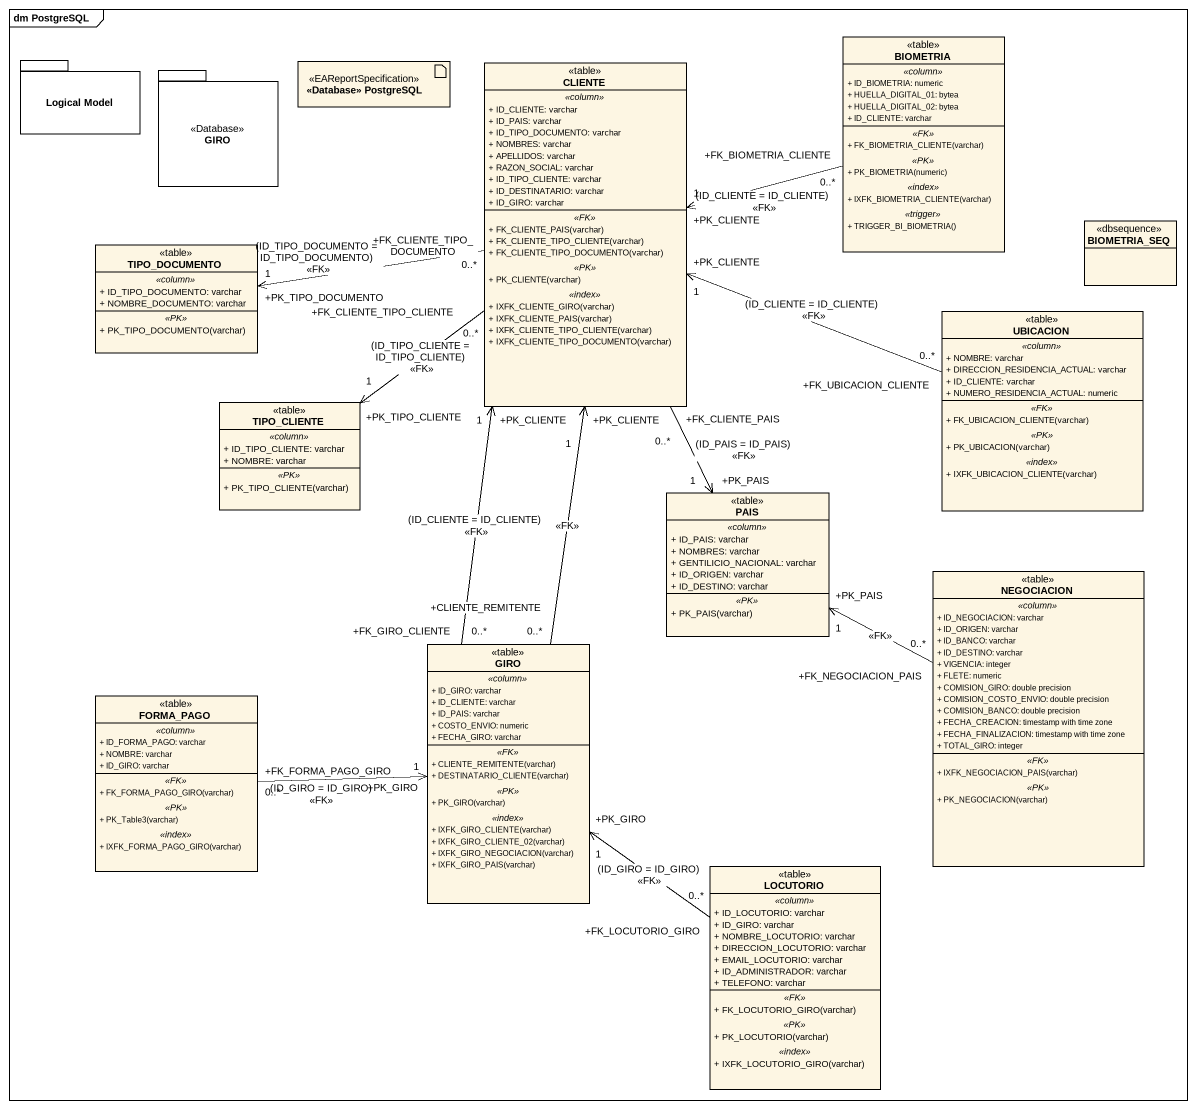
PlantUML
@startuml
mainframe dm PostgreSQL
allowmixing
hide circle
hide empty members
skinparam classAttributeIconSize 0
class BIOMETRIA <<table>> {
  .. <<column>> ..
  + ID_BIOMETRIA: numeric
  + HUELLA_DIGITAL_01: bytea
  + HUELLA_DIGITAL_02: bytea
  + ID_CLIENTE: varchar
  .. <<FK>> ..
  + FK_BIOMETRIA_CLIENTE(varchar)
  .. <<PK>> ..
  + PK_BIOMETRIA(numeric)
  .. <<index>> ..
  + IXFK_BIOMETRIA_CLIENTE(varchar)
  .. <<trigger>> ..
  + TRIGGER_BI_BIOMETRIA()
}
package "Logical Model" as Logical_Model {
}
package GIRO <<Database>> {
}
artifact "<<Database>> PostgreSQL" as Database_PostgreSQL <<EAReportSpecification>>
class CLIENTE <<table>> {
  .. <<column>> ..
  + ID_CLIENTE: varchar
  + ID_PAIS: varchar
  + ID_TIPO_DOCUMENTO: varchar
  + NOMBRES: varchar
  + APELLIDOS: varchar
  + RAZON_SOCIAL: varchar
  + ID_TIPO_CLIENTE: varchar
  + ID_DESTINATARIO: varchar
  + ID_GIRO: varchar
  .. <<FK>> ..
  + FK_CLIENTE_PAIS(varchar)
  + FK_CLIENTE_TIPO_CLIENTE(varchar)
  + FK_CLIENTE_TIPO_DOCUMENTO(varchar)
  .. <<PK>> ..
  + PK_CLIENTE(varchar)
  .. <<index>> ..
  + IXFK_CLIENTE_GIRO(varchar)
  + IXFK_CLIENTE_PAIS(varchar)
  + IXFK_CLIENTE_TIPO_CLIENTE(varchar)
  + IXFK_CLIENTE_TIPO_DOCUMENTO(varchar)
}
class BIOMETRIA_SEQ <<dbsequence>>
class TIPO_DOCUMENTO <<table>> {
  .. <<column>> ..
  + ID_TIPO_DOCUMENTO: varchar
  + NOMBRE_DOCUMENTO: varchar
  .. <<PK>> ..
  + PK_TIPO_DOCUMENTO(varchar)
}
class UBICACION <<table>> {
  .. <<column>> ..
  + NOMBRE: varchar
  + DIRECCION_RESIDENCIA_ACTUAL: varchar
  + ID_CLIENTE: varchar
  + NUMERO_RESIDENCIA_ACTUAL: numeric
  .. <<FK>> ..
  + FK_UBICACION_CLIENTE(varchar)
  .. <<PK>> ..
  + PK_UBICACION(varchar)
  .. <<index>> ..
  + IXFK_UBICACION_CLIENTE(varchar)
}
class TIPO_CLIENTE <<table>> {
  .. <<column>> ..
  + ID_TIPO_CLIENTE: varchar
  + NOMBRE: varchar
  .. <<PK>> ..
  + PK_TIPO_CLIENTE(varchar)
}
class PAIS <<table>> {
  .. <<column>> ..
  + ID_PAIS: varchar
  + NOMBRES: varchar
  + GENTILICIO_NACIONAL: varchar
  + ID_ORIGEN: varchar
  + ID_DESTINO: varchar
  .. <<PK>> ..
  + PK_PAIS(varchar)
}
class NEGOCIACION <<table>> {
  .. <<column>> ..
  + ID_NEGOCIACION: varchar
  + ID_ORIGEN: varchar
  + ID_BANCO: varchar
  + ID_DESTINO: varchar
  + VIGENCIA: integer
  + FLETE: numeric
  + COMISION_GIRO: double precision
  + COMISION_COSTO_ENVIO: double precision
  + COMISION_BANCO: double precision
  + FECHA_CREACION: timestamp with time zone
  + FECHA_FINALIZACION: timestamp with time zone
  + TOTAL_GIRO: integer
  .. <<FK>> ..
  + IXFK_NEGOCIACION_PAIS(varchar)
  .. <<PK>> ..
  + PK_NEGOCIACION(varchar)
}
class "GIRO" as GIRO_2 <<table>> {
  .. <<column>> ..
  + ID_GIRO: varchar
  + ID_CLIENTE: varchar
  + ID_PAIS: varchar
  + COSTO_ENVIO: numeric
  + FECHA_GIRO: varchar
  .. <<FK>> ..
  + CLIENTE_REMITENTE(varchar)
  + DESTINATARIO_CLIENTE(varchar)
  .. <<PK>> ..
  + PK_GIRO(varchar)
  .. <<index>> ..
  + IXFK_GIRO_CLIENTE(varchar)
  + IXFK_GIRO_CLIENTE_02(varchar)
  + IXFK_GIRO_NEGOCIACION(varchar)
  + IXFK_GIRO_PAIS(varchar)
}
class FORMA_PAGO <<table>> {
  .. <<column>> ..
  + ID_FORMA_PAGO: varchar
  + NOMBRE: varchar
  + ID_GIRO: varchar
  .. <<FK>> ..
  + FK_FORMA_PAGO_GIRO(varchar)
  .. <<PK>> ..
  + PK_Table3(varchar)
  .. <<index>> ..
  + IXFK_FORMA_PAGO_GIRO(varchar)
}
class LOCUTORIO <<table>> {
  .. <<column>> ..
  + ID_LOCUTORIO: varchar
  + ID_GIRO: varchar
  + NOMBRE_LOCUTORIO: varchar
  + DIRECCION_LOCUTORIO: varchar
  + EMAIL_LOCUTORIO: varchar
  + ID_ADMINISTRADOR: varchar
  + TELEFONO: varchar
  .. <<FK>> ..
  + FK_LOCUTORIO_GIRO(varchar)
  .. <<PK>> ..
  + PK_LOCUTORIO(varchar)
  .. <<index>> ..
  + IXFK_LOCUTORIO_GIRO(varchar)
}
BIOMETRIA "+FK_BIOMETRIA_CLIENTE\n0..*" -left-> "+PK_CLIENTE\n1" CLIENTE : (ID_CLIENTE = ID_CLIENTE)\n<<FK>>
CLIENTE "+FK_CLIENTE_TIPO_DOCUMENTO\n0..*" -left-> "+PK_TIPO_DOCUMENTO\n1" TIPO_DOCUMENTO : (ID_TIPO_DOCUMENTO = ID_TIPO_DOCUMENTO)\n<<FK>>
CLIENTE "+FK_CLIENTE_TIPO_CLIENTE\n0..*" --> "+PK_TIPO_CLIENTE\n1" TIPO_CLIENTE : (ID_TIPO_CLIENTE = ID_TIPO_CLIENTE)\n<<FK>>
CLIENTE "+FK_CLIENTE_PAIS\n0..*" --> "+PK_PAIS\n1" PAIS : (ID_PAIS = ID_PAIS)\n<<FK>>
UBICACION "+FK_UBICACION_CLIENTE\n0..*" -left-> "+PK_CLIENTE\n1" CLIENTE : (ID_CLIENTE = ID_CLIENTE)\n<<FK>>
NEGOCIACION "+FK_NEGOCIACION_PAIS\n0..*" -left-> "+PK_PAIS\n1" PAIS : <<FK>>
GIRO_2 "+FK_GIRO_CLIENTE\n0..*" -up-> "+PK_CLIENTE\n1" CLIENTE : (ID_CLIENTE = ID_CLIENTE)\n<<FK>>
GIRO_2 "+CLIENTE_REMITENTE\n0..*" -up-> "+PK_CLIENTE\n1" CLIENTE : <<FK>>
FORMA_PAGO "+FK_FORMA_PAGO_GIRO\n0..*" -right-> "+PK_GIRO\n1" GIRO_2 : (ID_GIRO = ID_GIRO)\n<<FK>>
LOCUTORIO "+FK_LOCUTORIO_GIRO\n0..*" -up-> "+PK_GIRO\n1" GIRO_2 : (ID_GIRO = ID_GIRO)\n<<FK>>
@enduml
